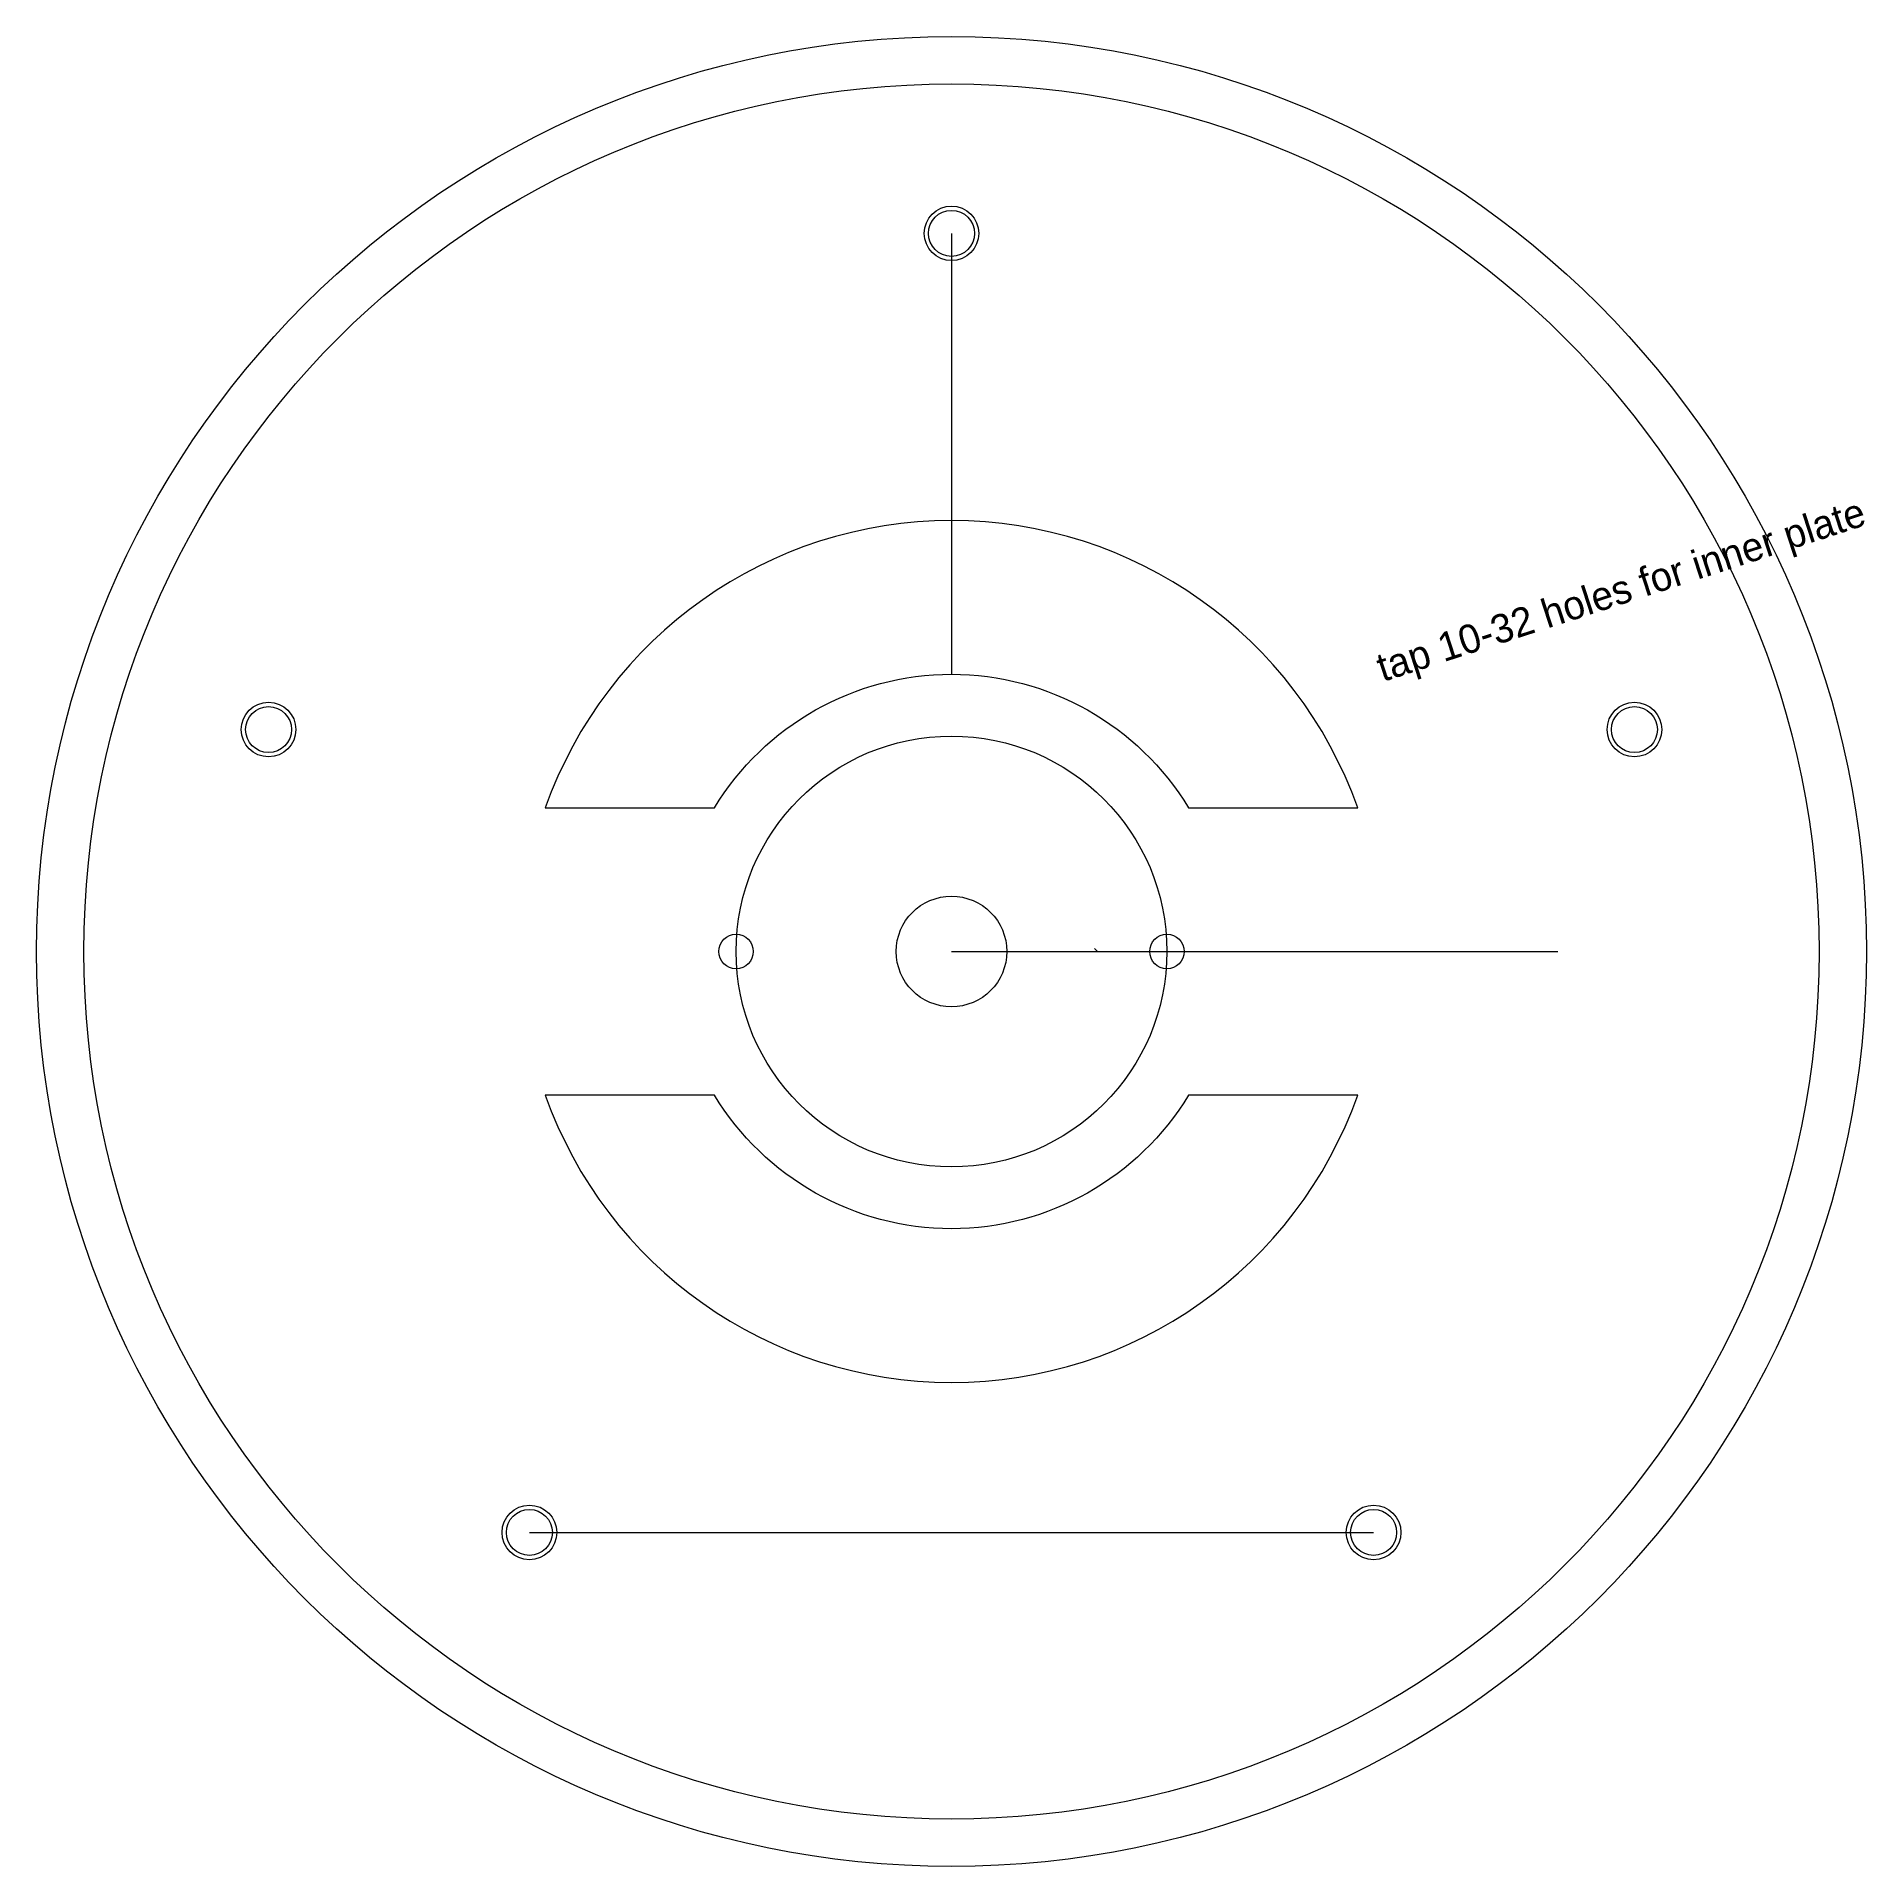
# Model space of a CAD drawing. Extents: x 0.02 to 6.38, y 0.02 to 6.38.
import ezdxf

# ---------------------------------------------------------------- set-up
doc = ezdxf.new("R2010")
doc.units = 0
doc.header["$MEASUREMENT"] = 0
doc.layers.add('holes', color=1, linetype='Continuous')
doc.layers.add('outline', color=3, linetype='Continuous')

msp = doc.modelspace()

# ---------------------------------------------------------------- linework, layer by layer
at = {"linetype": 'Continuous', "lineweight": 0, "flags": 128}
for points in [[(3.2, 5.7), (3.2, 4.165)], [(3.2, 3.2), (3.2, 3.2)], [(3.2, 3.2), (5.3104, 3.2)], [(3.7067, 3.2012), (3.6978, 3.2101)], [(1.7305, 1.1775), (4.6695, 1.1775)]]:
    msp.add_lwpolyline(points, dxfattribs=at)
at = {"linetype": 'Continuous', "lineweight": 0}
for centre, radius in [((3.2, 3.2), 3.02), ((3.2, 5.7), 0.08), ((0.8224, 3.9725), 0.08), ((5.5776, 3.9725), 0.08), ((3.2, 3.2), 0.75), ((1.7305, 1.1775), 0.08), ((4.6695, 1.1775), 0.08)]:
    msp.add_circle(centre, radius, dxfattribs=at)
at = {"layer": 'holes', "linetype": 'Continuous', "lineweight": 0, "flags": 128}
for points in [[(1.7858, 3.7), (2.3746, 3.7, -0.563388), (4.0254, 3.7), (4.6142, 3.7, 0.707107)], [(1.7858, 2.7, 0.707107), (4.6142, 2.7), (4.0254, 2.7, -0.563388), (2.3746, 2.7)]]:
    msp.add_lwpolyline(points, format="xyb", close=True, dxfattribs=at)
at = {"layer": 'holes', "linetype": 'Continuous', "lineweight": 0}
for centre, radius in [((3.2, 5.7), 0.095), ((0.8224, 3.9725), 0.095), ((5.5776, 3.9725), 0.095), ((3.2, 3.2), 0.1925), ((2.45, 3.2), 0.06), ((3.95, 3.2), 0.06), ((1.7305, 1.1775), 0.095), ((4.6695, 1.1775), 0.095)]:
    msp.add_circle(centre, radius, dxfattribs=at)
at = {"layer": 'outline', "linetype": 'Continuous', "lineweight": 0}
msp.add_circle((3.2, 3.2), 3.185, dxfattribs=at)

# ---------------------------------------------------------------- texts
at = {"linetype": 'Continuous', "lineweight": 0}
msp.add_text('tap 10-32 holes for inner plate', height=0.1, rotation=18, dxfattribs=at).set_placement((4.701, 4.1379))

doc.saveas('drawing.dxf')
